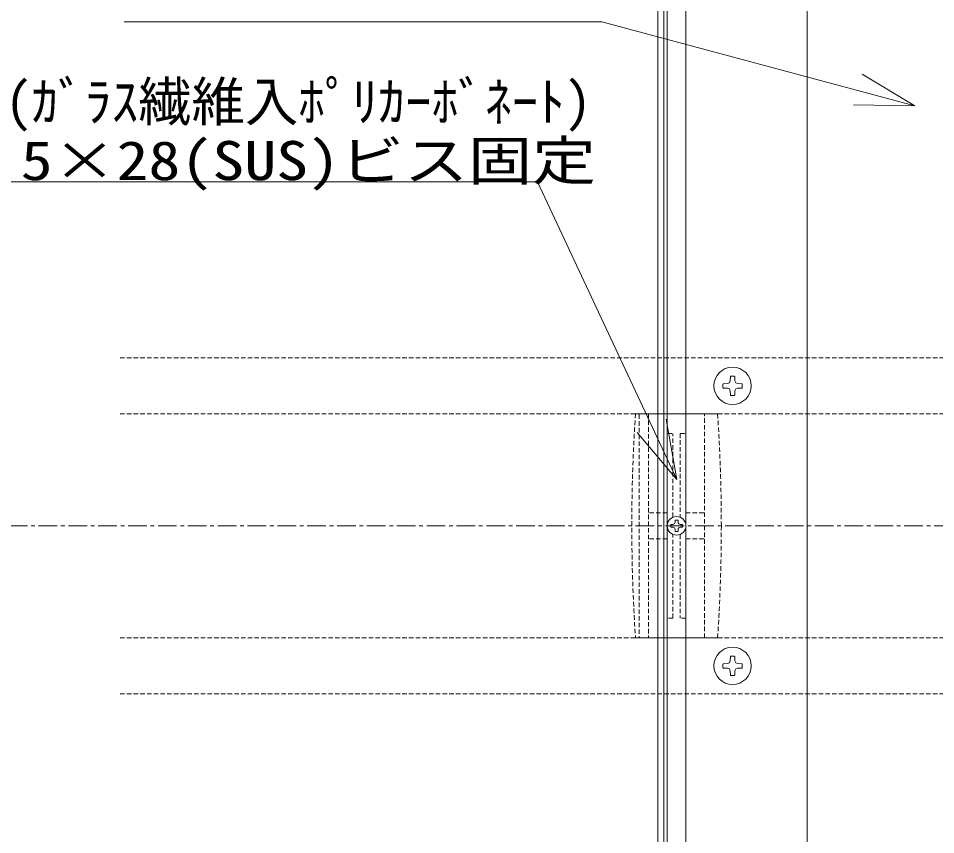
# Model space of a CAD drawing. Units: millimetres, scale not verified. Extents: x -4131 to 4169, y -981 to 998.
# Drawn here: x -3810.6 to -3564.8, y -29.3 to 189.3 of the extents above; entities that cross this region are included whole.
import ezdxf
from ezdxf.enums import TextEntityAlignment as Align

# ---------------------------------------------------------------- set-up
doc = ezdxf.new("R2010")
doc.units = ezdxf.units.MM
doc.header["$LTSCALE"] = 10
doc.linetypes.add('CHAIN1', pattern=[8, 5, -1, 1, -1])
doc.linetypes.add('DASHED1', pattern=[1.8, 1.2, -0.6])
for name, color, linetype, lineweight in [('0-1_デッキ', 7, 'Continuous', 9), ('0-2_文字', 4, 'Continuous', 9), ('0-5_ビス', 2, 'Continuous', 9), ('0-9_根太', 4, 'Continuous', 9), ('0-A_WQCS', 4, 'Continuous', 9)]:
    doc.layers.add(name, color=color, linetype=linetype, lineweight=lineweight)
doc.styles.add('ＭＳ ゴシック', font='')
doc.styles.get('ＭＳ ゴシック').set_extended_font_data('MS Gothic')

# ---------------------------------------------------------------- blocks, each defined once
blk = doc.blocks.new('グループ-77-1')
at = {"layer": '0-9_根太', "linetype": 'DASHED1'}
for p, q in [((-37009.7, 3899.7), (-31688.6, 3899.7)), ((-37009.7, 3749.7), (-31688.6, 3749.7)), ((-37009.7, 3149.7), (-31688.6, 3149.7)), ((-37009.7, 2999.7), (-31688.6, 2999.7))]:
    blk.add_line(p, q, dxfattribs=at)
at = {"layer": '0-9_根太', "linetype": 'CHAIN1'}
blk.add_line((-39948.3, 3449.7), (-31448.3, 3449.7), dxfattribs=at)
blk = doc.blocks.new('グループ-87-1')
at = {"layer": '0-5_ビス'}
for p, q in [((-35374.5, 3088.1), (-35374.3, 3100)), ((-35382, 3080.6), (-35376.9, 3083)), ((-35374.5, 3088.1), (-35376.9, 3083)), ((-35362.6, 3088.1), (-35360.2, 3083)), ((-35355.2, 3080.6), (-35360.2, 3083)), ((-35355.2, 3080.6), (-35343.2, 3080.5)), ((-35382, 3068.7), (-35393.9, 3068.9)), ((-35382, 3068.7), (-35376.9, 3066.4)), ((-35374.5, 3061.3), (-35376.9, 3066.4)), ((-35362.6, 3061.3), (-35362.8, 3049.4)), ((-35362.6, 3061.3), (-35360.2, 3066.4)), ((-35355.2, 3068.7), (-35360.2, 3066.4))]:
    blk.add_line(p, q, dxfattribs=at)
for points in [[(-35362.6, 3088.1), (-35362.8, 3100), (-35363.2, 3100.1), (-35363.5, 3100.2), (-35363.9, 3100.2), (-35364.3, 3100.3), (-35364.7, 3100.4), (-35365.1, 3100.4), (-35365.5, 3100.5), (-35365.9, 3100.5), (-35366.2, 3100.5), (-35366.6, 3100.6), (-35367, 3100.6), (-35367.4, 3100.6), (-35367.8, 3100.6), (-35368.2, 3100.6), (-35368.6, 3100.6), (-35368.9, 3100.6), (-35369.3, 3100.6), (-35369.7, 3100.6), (-35370.1, 3100.6), (-35370.5, 3100.6), (-35370.9, 3100.5), (-35371.3, 3100.5), (-35371.6, 3100.5), (-35372, 3100.4), (-35372.4, 3100.4), (-35372.8, 3100.3), (-35373.2, 3100.2), (-35373.6, 3100.2), (-35374, 3100.1), (-35374.3, 3100)], [(-35382, 3080.6), (-35393.9, 3080.5), (-35394, 3080.1), (-35394, 3079.7), (-35394.1, 3079.3), (-35394.2, 3078.9), (-35394.2, 3078.5), (-35394.3, 3078.1), (-35394.3, 3077.8), (-35394.4, 3077.4), (-35394.4, 3077), (-35394.5, 3076.6), (-35394.5, 3076.2), (-35394.5, 3075.8), (-35394.5, 3075.4), (-35394.5, 3075.1), (-35394.5, 3074.7), (-35394.5, 3074.3), (-35394.5, 3073.9), (-35394.5, 3073.5), (-35394.5, 3073.1), (-35394.5, 3072.7), (-35394.4, 3072.4), (-35394.4, 3072), (-35394.3, 3071.6), (-35394.3, 3071.2), (-35394.2, 3070.8), (-35394.2, 3070.4), (-35394.1, 3070), (-35394, 3069.7), (-35394, 3069.3), (-35393.9, 3068.9)], [(-35355.2, 3068.7), (-35343.2, 3068.9), (-35343.2, 3069.3), (-35343.1, 3069.7), (-35343, 3070), (-35342.9, 3070.4), (-35342.9, 3070.8), (-35342.8, 3071.2), (-35342.8, 3071.6), (-35342.7, 3072), (-35342.7, 3072.4), (-35342.7, 3072.7), (-35342.6, 3073.1), (-35342.6, 3073.5), (-35342.6, 3073.9), (-35342.6, 3074.3), (-35342.6, 3074.7), (-35342.6, 3075.1), (-35342.6, 3075.4), (-35342.6, 3075.8), (-35342.6, 3076.2), (-35342.7, 3076.6), (-35342.7, 3077), (-35342.7, 3077.4), (-35342.8, 3077.8), (-35342.8, 3078.1), (-35342.9, 3078.5), (-35342.9, 3078.9), (-35343, 3079.3), (-35343.1, 3079.7), (-35343.2, 3080.1), (-35343.2, 3080.5)], [(-35374.5, 3061.3), (-35374.3, 3049.4), (-35374, 3049.3), (-35373.6, 3049.2), (-35373.2, 3049.1), (-35372.8, 3049.1), (-35372.4, 3049), (-35372, 3048.9), (-35371.6, 3048.9), (-35371.3, 3048.8), (-35370.9, 3048.8), (-35370.5, 3048.8), (-35370.1, 3048.8), (-35369.7, 3048.7), (-35369.3, 3048.7), (-35368.9, 3048.7), (-35368.6, 3048.7), (-35368.2, 3048.7), (-35367.8, 3048.7), (-35367.4, 3048.7), (-35367, 3048.8), (-35366.6, 3048.8), (-35366.2, 3048.8), (-35365.9, 3048.8), (-35365.5, 3048.9), (-35365.1, 3048.9), (-35364.7, 3049), (-35364.3, 3049.1), (-35363.9, 3049.1), (-35363.5, 3049.2), (-35363.2, 3049.3), (-35362.8, 3049.4)]]:
    blk.add_lwpolyline(points, dxfattribs=at)
blk.add_circle((-35368.6, 3074.7), 50, dxfattribs=at)
blk = doc.blocks.new('グループ-88-1')
at = {"layer": '0-5_ビス'}
for p, q in [((-35374.5, 3838.1), (-35376.9, 3833)), ((-35362.6, 3838.1), (-35362.8, 3850)), ((-35362.6, 3838.1), (-35360.2, 3833)), ((-35382, 3830.6), (-35393.9, 3830.5)), ((-35382, 3830.6), (-35376.9, 3833)), ((-35382, 3818.7), (-35376.9, 3816.4)), ((-35374.5, 3811.3), (-35376.9, 3816.4)), ((-35374.5, 3811.3), (-35374.3, 3799.4)), ((-35362.6, 3811.3), (-35360.2, 3816.4)), ((-35355.2, 3830.6), (-35360.2, 3833)), ((-35355.2, 3818.7), (-35360.2, 3816.4)), ((-35355.2, 3818.7), (-35343.2, 3818.9))]:
    blk.add_line(p, q, dxfattribs=at)
for points in [[(-35374.5, 3838.1), (-35374.3, 3850), (-35374, 3850.1), (-35373.6, 3850.2), (-35373.2, 3850.2), (-35372.8, 3850.3), (-35372.4, 3850.4), (-35372, 3850.4), (-35371.6, 3850.5), (-35371.3, 3850.5), (-35370.9, 3850.5), (-35370.5, 3850.6), (-35370.1, 3850.6), (-35369.7, 3850.6), (-35369.3, 3850.6), (-35368.9, 3850.6), (-35368.6, 3850.6), (-35368.2, 3850.6), (-35367.8, 3850.6), (-35367.4, 3850.6), (-35367, 3850.6), (-35366.6, 3850.6), (-35366.2, 3850.5), (-35365.9, 3850.5), (-35365.5, 3850.5), (-35365.1, 3850.4), (-35364.7, 3850.4), (-35364.3, 3850.3), (-35363.9, 3850.2), (-35363.5, 3850.2), (-35363.2, 3850.1), (-35362.8, 3850)], [(-35382, 3818.7), (-35393.9, 3818.9), (-35394, 3819.3), (-35394, 3819.7), (-35394.1, 3820), (-35394.2, 3820.4), (-35394.2, 3820.8), (-35394.3, 3821.2), (-35394.3, 3821.6), (-35394.4, 3822), (-35394.4, 3822.4), (-35394.5, 3822.7), (-35394.5, 3823.1), (-35394.5, 3823.5), (-35394.5, 3823.9), (-35394.5, 3824.3), (-35394.5, 3824.7), (-35394.5, 3825.1), (-35394.5, 3825.4), (-35394.5, 3825.8), (-35394.5, 3826.2), (-35394.5, 3826.6), (-35394.4, 3827), (-35394.4, 3827.4), (-35394.3, 3827.8), (-35394.3, 3828.1), (-35394.2, 3828.5), (-35394.2, 3828.9), (-35394.1, 3829.3), (-35394, 3829.7), (-35394, 3830.1), (-35393.9, 3830.5)], [(-35362.6, 3811.3), (-35362.8, 3799.4), (-35363.2, 3799.3), (-35363.5, 3799.2), (-35363.9, 3799.1), (-35364.3, 3799.1), (-35364.7, 3799), (-35365.1, 3798.9), (-35365.5, 3798.9), (-35365.9, 3798.8), (-35366.2, 3798.8), (-35366.6, 3798.8), (-35367, 3798.8), (-35367.4, 3798.7), (-35367.8, 3798.7), (-35368.2, 3798.7), (-35368.6, 3798.7), (-35368.9, 3798.7), (-35369.3, 3798.7), (-35369.7, 3798.7), (-35370.1, 3798.8), (-35370.5, 3798.8), (-35370.9, 3798.8), (-35371.3, 3798.8), (-35371.6, 3798.9), (-35372, 3798.9), (-35372.4, 3799), (-35372.8, 3799.1), (-35373.2, 3799.1), (-35373.6, 3799.2), (-35374, 3799.3), (-35374.3, 3799.4)], [(-35355.2, 3830.6), (-35343.2, 3830.5), (-35343.2, 3830.1), (-35343.1, 3829.7), (-35343, 3829.3), (-35342.9, 3828.9), (-35342.9, 3828.5), (-35342.8, 3828.1), (-35342.8, 3827.8), (-35342.7, 3827.4), (-35342.7, 3827), (-35342.7, 3826.6), (-35342.6, 3826.2), (-35342.6, 3825.8), (-35342.6, 3825.4), (-35342.6, 3825.1), (-35342.6, 3824.7), (-35342.6, 3824.3), (-35342.6, 3823.9), (-35342.6, 3823.5), (-35342.6, 3823.1), (-35342.7, 3822.7), (-35342.7, 3822.4), (-35342.7, 3822), (-35342.8, 3821.6), (-35342.8, 3821.2), (-35342.9, 3820.8), (-35342.9, 3820.4), (-35343, 3820), (-35343.1, 3819.7), (-35343.2, 3819.3), (-35343.2, 3818.9)]]:
    blk.add_lwpolyline(points, dxfattribs=at)
blk.add_circle((-35368.6, 3824.7), 50, dxfattribs=at)
blk = doc.blocks.new('グループ-101-1')
at = {"layer": '0-A_WQCS'}
blk.add_line((4, -9.8), (4, -15.6), dxfattribs=at)
for points in [[(-9.8, -4), (-15.6, -4), (-15.6, 4), (-9.8, 4)], [(-4, 9.8), (-4, 15.6), (4, 15.6), (4, 9.8)], [(9.8, 4), (15.6, 4), (15.6, -4), (9.8, -4)], [(4, -15.6), (-4, -15.6), (-4, -9.8)]]:
    blk.add_lwpolyline(points, dxfattribs=at)
blk.add_circle((0, 0), 25, dxfattribs=at)
for centre, start, end in [((-9.8, 9.8), 270, 0), ((9.8, 9.8), 180, 270), ((-9.8, -9.8), 0, 90), ((9.8, -9.8), 90, 180)]:
    blk.add_arc(centre, 5.81, start, end, dxfattribs=at)
blk = doc.blocks.new('グループ-102-1')
at = {"layer": '0-A_WQCS'}
blk.add_blockref('グループ-101-1', (0, 0), dxfattribs=at)
blk = doc.blocks.new('グループ-103-1')
at = {"layer": '0-A_WQCS', "linetype": 'DASHED1'}
for p, q in [((110, 300), (-110, 300)), ((-100, 298.3), (-100, -298.3)), ((-74.9, 300), (-74.9, -300)), ((-24.9, 300), (-24.9, 7.4)), ((24.9, 7.4), (24.9, 300)), ((74.9, -300), (74.9, 300)), ((-24.9, 247.1), (-10, 247.1)), ((-10, 24), (-10, 247.1)), ((10, 247.1), (10, 24)), ((10, 247.1), (24.9, 247.1)), ((-24.9, 35), (-74.9, 35)), ((24.9, 35), (74.9, 35)), ((-24.9, -7.4), (-24.9, -300)), ((-10, -247.1), (-10, -24)), ((10, -24), (10, -247.1)), ((24.9, -300), (24.9, -7.4)), ((-24.9, -35), (-74.9, -35)), ((24.9, -35), (74.9, -35)), ((-10, -247.1), (-24.9, -247.1)), ((24.9, -247.1), (10, -247.1)), ((110, -300), (-110, -300))]:
    blk.add_line(p, q, dxfattribs=at)
at = {"layer": '0-A_WQCS'}
for p, q in [((-24.9, 300), (25.1, 300)), ((25.1, -300), (-24.9, -300))]:
    blk.add_line(p, q, dxfattribs=at)
at = {"layer": '0-A_WQCS', "linetype": 'DASHED1'}
for centre, start, end in [((4385, 0), 176.1817, 183.8183), ((-4385, 0), 0, 3.8183), ((-4385, 0), 356.1817, 0)]:
    blk.add_arc(centre, 4505, start, end, dxfattribs=at)
at = {"layer": '0-A_WQCS'}
blk.add_blockref('グループ-102-1', (0, 0), dxfattribs=at)
blk = doc.blocks.new('グループ-104-1')
at = {"layer": '0-A_WQCS'}
blk.add_blockref('グループ-103-1', (0, 0), dxfattribs=at)
blk = doc.blocks.new('WQCS2016平')
at = {"layer": '0-A_WQCS'}
blk.add_blockref('グループ-104-1', (0, 0), dxfattribs=at)

msp = doc.modelspace()

# ---------------------------------------------------------------- linework, layer by layer
at = {"layer": '0-1_デッキ'}
for p, q in [((-3636.71, -236.63), (-3636.71, 328.37)), ((-3631.71, -154.13), (-3631.71, 328.37))]:
    msp.add_line(p, q, dxfattribs=at)
at = {"layer": '0-1_デッキ', "color": 2}
for points in [[(-3639.21, 323.37), (-3599.21, 323.37), (-3599.21, -226.63), (-3639.21, -226.63)], [(-3639.21, 323.37), (-3637.61, 323.37), (-3637.61, -226.63), (-3639.21, -226.63)]]:
    msp.add_lwpolyline(points, close=True, dxfattribs=at)
at = {"layer": '0-2_文字'}
for p, q in [((-3654.21, 188.4), (-3782.29, 188.4)), ((-3654.21, 188.4), (-3570.35, 165.87)), ((-3671.51, 145.51), (-3876.12, 145.51)), ((-3671.51, 145.51), (-3634.17, 65.79))]:
    msp.add_line(p, q, dxfattribs=at)
for points in [[(-3584.44, 174.33), (-3570.35, 165.87), (-3586.78, 166.15)], [(-3637.03, 81.98), (-3634.17, 65.79), (-3644.74, 78.38)]]:
    msp.add_lwpolyline(points, dxfattribs=at)

# ---------------------------------------------------------------- block references
at = {"layer": '0-5_ビス', "xscale": 0.1, "yscale": 0.1}
for name in ['グループ-88-1', 'グループ-87-1']:
    msp.add_blockref(name, (-82.35, -291.6), dxfattribs=at)
at = {"layer": '0-9_根太', "xscale": 0.1, "yscale": 0.1}
msp.add_blockref('グループ-77-1', (-82.35, -291.6), dxfattribs=at)
at = {"layer": '0-A_WQCS', "xscale": 0.1, "yscale": 0.1}
msp.add_blockref('WQCS2016平', (-3634.21, 53.37), dxfattribs=at)

# ---------------------------------------------------------------- texts
at = {"layer": '0-2_文字', "style": 'ＭＳ ゴシック'}
msp.add_text('ﾜｲﾄﾞQCS(ｶﾞﾗｽ繊維入ﾎﾟﾘｶｰﾎﾞﾈｰﾄ)', height=10.48, dxfattribs=at).set_placement((-3864.17, 158.61), align=Align.BOTTOM_LEFT)
at = {"layer": '0-2_文字', "style": 'ＭＳ ゴシック', "width": 1.2}
msp.add_text('3.5×28(SUS)ビス固定', height=10.48, dxfattribs=at).set_placement((-3827.07, 142.82), align=Align.BOTTOM_LEFT)

doc.saveas('drawing.dxf')
